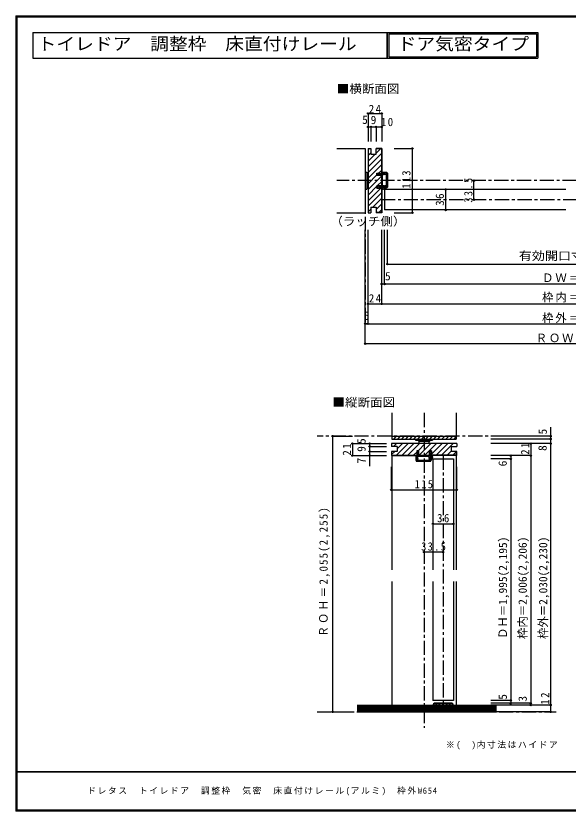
# Model space of a CAD drawing. Units: millimetres at full size, sheet at 1:5. Extents: x -973 to 977, y -718 to 696.
# Drawn here: x -973 to -3, y -701 to 696 of the extents above; entities that cross this region are included whole.
import ezdxf
from ezdxf.enums import TextEntityAlignment as Align

# ---------------------------------------------------------------- set-up
doc = ezdxf.new("R2010")
doc.units = ezdxf.units.MM
doc.header["$LTSCALE"] = 5
doc.header["$PDMODE"] = 32
doc.header["$PDSIZE"] = 2.5
doc.linetypes.add('CHAIN1', pattern=[8, 5, -1, 1, -1])
doc.linetypes.add('DASHED1', pattern=[1.8, 1.2, -0.6])
for name, color, linetype in [('0-0_補助線', 7, 'Continuous'), ('0-1_通り芯', 4, 'CHAIN1'), ('0-3_仕上げ', 7, 'Continuous'), ('0-4_枠', 3, 'Continuous'), ('0-6_扉', 6, 'Continuous'), ('0-7_金物', 7, 'Continuous'), ('0-8_戸当', 7, 'Continuous'), ('0-A_文字', 3, 'Continuous'), ('0-B_寸法', 7, 'Continuous'), ('0-C_ハッチ', 4, 'Continuous'), ('F-1_枠', 6, 'Continuous'), ('F-A_文字', 7, 'Continuous')]:
    doc.layers.add(name, color=color, linetype=linetype)
doc.styles.add('ＭＳ ゴシック', font='')
doc.styles.get('ＭＳ ゴシック').set_extended_font_data('MS Gothic')

msp = doc.modelspace()

# ---------------------------------------------------------------- linework, layer by layer
at = {"layer": '0-0_補助線', "color": 4}
for p, q in [((-381.704, -55.316), (-381.704, -76.316)), ((-351.704, -69.316), (-351.704, -95.087)), ((-313.293, -136.589), (-313.293, -96.14)), ((-198.293, -136.589), (-198.293, -96.14)), ((-313.293, -136.589), (-198.293, -136.589))]:
    msp.add_line(p, q, dxfattribs=at)
at = {"layer": '0-0_補助線'}
for p in [(-381.704, -55.316), (-351.704, -69.316), (-381.704, -76.316), (-351.704, -76.316), (-313.293, -136.589), (-198.293, -136.589)]:
    msp.add_point(p, dxfattribs=at)
at = {"layer": '0-1_通り芯'}
for p, q in [((-359.2, 463), (-359.2, 155)), ((412.506, 406.5), (-409.2, 406.5)), ((333.506, 373), (-330.2, 373)), ((-255.793, -1.5), (-255.793, -554.742)), ((-33.347, -42.316), (-443.923, -42.316)), ((-222.293, -76.316), (-222.293, -514.5)), ((-443.923, -526.5), (-23.347, -526.5))]:
    msp.add_line(p, q, dxfattribs=at)
at = {"layer": '0-3_仕上げ'}
for p, q in [((-409.2, 463), (-359.2, 463)), ((-359.2, 463), (-359.2, 350)), ((-409.2, 350), (-359.2, 350)), ((-312.293, -1.5), (-312.293, -47.316)), ((-199.293, -1.5), (-199.293, -47.316)), ((-312.293, -42.316), (-199.293, -42.316)), ((-312.293, -47.316), (-199.293, -47.316)), ((-373.238, -516), (-128.623, -516)), ((-373.238, -517.5), (-128.623, -517.5)), ((-373.238, -519), (-128.623, -519)), ((-373.238, -520.5), (-128.623, -520.5)), ((-373.238, -522), (-128.623, -522)), ((-373.238, -523.5), (-128.623, -523.5)), ((-373.238, -525), (-128.623, -525))]:
    msp.add_line(p, q, dxfattribs=at)
at = {"layer": '0-3_仕上げ', "color": 2}
for p, q in [((-373.238, -514.5), (-128.623, -514.5)), ((-373.238, -526.5), (-128.623, -526.5))]:
    msp.add_line(p, q, dxfattribs=at)
at = {"layer": '0-4_枠'}
for p, q in [((-354.2, 463), (-349.2, 463)), ((-354.2, 463), (-354.2, 350)), ((-349.2, 463), (-349.2, 453)), ((-340.2, 453), (-340.2, 463)), ((-330.2, 463), (-340.2, 463)), ((-330.7, 462.5), (-340.2, 462.5)), ((-330.7, 462.5), (-330.7, 419.479)), ((-330.2, 463), (-330.2, 419.479)), ((-349.2, 453), (-340.2, 453)), ((-338.7, 419.479), (-330.2, 419.479)), ((-338.7, 415.779), (-338.7, 419.479)), ((-330.2, 415.779), (-338.7, 415.779)), ((-330.2, 397.179), (-330.2, 415.779)), ((-330.2, 397.179), (-338.7, 397.179)), ((-338.7, 393.479), (-338.7, 397.179)), ((-338.7, 393.479), (-330.2, 393.479)), ((-330.7, 393.479), (-330.7, 350.5)), ((-330.2, 393.479), (-330.2, 350)), ((-354.2, 350), (-349.2, 350)), ((-349.2, 360), (-349.2, 350)), ((-349.2, 360), (-340.2, 360)), ((-340.2, 360), (-340.2, 350)), ((-330.7, 350.5), (-340.2, 350.5)), ((-330.2, 350), (-340.2, 350)), ((-313.293, -55.316), (-313.293, -60.316)), ((-198.293, -55.316), (-313.293, -55.316)), ((-198.293, -55.316), (-198.293, -60.316)), ((-303.293, -60.316), (-313.293, -60.316)), ((-303.293, -69.316), (-313.293, -69.316)), ((-313.293, -69.316), (-313.293, -76.316)), ((-303.293, -60.316), (-303.293, -69.316)), ((-242.772, -67.816), (-246.472, -67.816)), ((-246.472, -76.316), (-246.472, -67.816)), ((-242.772, -67.816), (-242.772, -76.316)), ((-208.293, -60.316), (-208.293, -69.316)), ((-208.293, -60.316), (-198.293, -60.316)), ((-198.293, -69.316), (-208.293, -69.316)), ((-198.793, -75.816), (-198.793, -69.316)), ((-198.293, -76.316), (-198.293, -69.316)), ((-313.293, -76.316), (-268.772, -76.316)), ((-246.472, -76.316), (-265.072, -76.316)), ((-198.793, -75.816), (-242.772, -75.816)), ((-198.293, -76.316), (-242.772, -76.316))]:
    msp.add_line(p, q, dxfattribs=at)
at = {"layer": '0-4_枠', "color": 4}
for p, q in [((-312.293, -76.316), (-312.293, -277.316)), ((-199.293, -76.316), (-199.293, -277.316)), ((-312.293, -297.316), (-312.293, -514.5)), ((-199.293, -297.316), (-199.293, -514.5))]:
    msp.add_line(p, q, dxfattribs=at)
at = {"layer": '0-4_枠'}
for points in [[(-312.793, -69.316), (-312.793, -75.816), (-268.772, -75.816)], [(-265.072, -76.316), (-265.072, -67.816), (-268.772, -67.816), (-268.772, -76.316)]]:
    msp.add_lwpolyline(points, dxfattribs=at)
at = {"layer": '0-6_扉'}
for p, q in [((-6.847, 391), (-325.2, 391)), ((-325.2, 391), (-325.2, 355)), ((-6.847, 355), (-325.2, 355)), ((-240.293, -82.316), (-240.293, -277.316)), ((-240.293, -82.316), (-204.293, -82.316)), ((-204.293, -82.316), (-204.293, -277.316)), ((-240.293, -297.316), (-240.293, -506.5)), ((-204.293, -297.316), (-204.293, -506.5)), ((-204.293, -506.5), (-240.293, -506.5))]:
    msp.add_line(p, q, dxfattribs=at)
at = {"layer": '0-7_金物'}
for p, q in [((-359.2, 421.5), (-359.2, 391.5)), ((-359.2, 421.5), (-356.7, 421.5)), ((-356.7, 421.5), (-356.7, 391.5)), ((-356.7, 416.5), (-354.7, 416.5)), ((-354.7, 416.5), (-354.7, 396.5)), ((-354.7, 415.5), (-354.2, 415.5)), ((-359.2, 391.5), (-356.7, 391.5)), ((-356.7, 396.5), (-354.7, 396.5)), ((-354.7, 397.5), (-354.2, 397.5)), ((-270.793, -47.316), (-270.793, -49.316)), ((-270.793, -47.316), (-240.793, -47.316)), ((-270.793, -49.316), (-240.793, -49.316)), ((-265.793, -49.316), (-265.793, -51.316)), ((-265.793, -51.316), (-245.793, -51.316)), ((-264.793, -51.316), (-264.793, -55.316)), ((-246.793, -55.316), (-246.793, -51.316)), ((-245.793, -49.316), (-245.793, -51.316)), ((-240.793, -47.316), (-240.793, -49.316)), ((-240.293, -514.5), (-239.293, -514.5)), ((-207.293, -511.5), (-237.293, -511.5)), ((-234.493, -512.5), (-237.293, -512.5)), ((-234.493, -514.5), (-234.493, -512.5)), ((-234.493, -514.5), (-233.493, -514.5)), ((-233.493, -514.5), (-233.493, -512.5)), ((-229.093, -512.5), (-233.493, -512.5)), ((-229.093, -514.5), (-229.093, -512.5)), ((-229.093, -514.5), (-228.093, -514.5)), ((-228.093, -514.5), (-228.093, -512.5)), ((-222.793, -512.5), (-228.093, -512.5)), ((-222.793, -514.5), (-222.793, -512.5)), ((-222.793, -514.5), (-221.793, -514.5)), ((-221.793, -514.5), (-221.793, -512.5)), ((-216.493, -512.5), (-221.793, -512.5)), ((-216.493, -514.5), (-216.493, -512.5)), ((-216.493, -514.5), (-215.493, -514.5)), ((-215.493, -514.5), (-215.493, -512.5)), ((-211.093, -512.5), (-215.493, -512.5)), ((-211.093, -514.5), (-211.093, -512.5)), ((-211.093, -514.5), (-210.093, -514.5)), ((-210.093, -514.5), (-210.093, -512.5)), ((-207.293, -512.5), (-210.093, -512.5)), ((-205.293, -514.5), (-204.293, -514.5))]:
    msp.add_line(p, q, dxfattribs=at)
for centre, radius, start, end in [((-237.293, -514.5), 3, 90, 180), ((-237.293, -514.5), 2, 90, 180), ((-207.293, -514.5), 3, 0, 90), ((-207.293, -514.5), 2, 0, 90)]:
    msp.add_arc(centre, radius, start, end, dxfattribs=at)
at = {"layer": '0-8_戸当'}
for p, q in [((-337.7, 417.579), (-334.7, 419.479)), ((-334.7, 418.329), (-334.7, 419.479)), ((-330.098, 420.104), (-328.198, 418.654)), ((-321.2, 420.629), (-329.9, 420.629)), ((-327.7, 418.879), (-327.7, 419.129)), ((-325, 419.129), (-327.7, 419.129)), ((-327.314, 419.116), (-325.596, 418.643)), ((-325, 417.129), (-325, 419.129)), ((-323.8, 419.129), (-323.8, 417.129)), ((-321.7, 419.129), (-323.8, 419.129)), ((-321.7, 396.129), (-321.7, 419.129)), ((-320.2, 419.629), (-320.2, 395.129)), ((-334.7, 416.079), (-337.7, 417.579)), ((-330.2, 418.329), (-334.7, 418.329)), ((-334.7, 416.829), (-330.2, 416.829)), ((-334.7, 416.079), (-334.7, 416.829)), ((-330.2, 418.579), (-327.7, 418.579)), ((-330.2, 418.329), (-330.2, 418.579)), ((-330.2, 396.129), (-330.2, 416.829)), ((-328.7, 398.629), (-328.7, 416.879)), ((-328.2, 417.379), (-327.7, 417.379)), ((-327.7, 418.829), (-327.7, 418.579)), ((-326.866, 417.828), (-326.005, 417.515)), ((-323.8, 417.129), (-325, 417.129)), ((-334.7, 394.629), (-334.7, 393.479)), ((-329.5, 394.629), (-334.7, 394.629)), ((-329.5, 393.129), (-329.5, 394.629)), ((-328.8, 393.129), (-328.8, 395.629)), ((-328.2, 398.129), (-326.24, 398.129)), ((-327.7, 395.329), (-326.497, 396.581)), ((-327.7, 394.629), (-327.7, 395.329)), ((-320.7, 394.629), (-327.7, 394.629)), ((-327.209, 392.145), (-322.261, 394.629)), ((-326.895, 391.519), (-320.7, 394.629)), ((-325.7, 396.179), (-325.7, 396.129)), ((-321.7, 396.129), (-325.7, 396.129)), ((-325.231, 397.579), (-322.609, 398.397)), ((-324.683, 396.284), (-322.192, 397.061)), ((-246.172, -71.816), (-244.672, -68.816)), ((-244.672, -68.816), (-242.772, -71.816)), ((-269.922, -85.316), (-269.922, -76.616)), ((-269.397, -76.418), (-267.947, -78.318)), ((-267.622, -71.816), (-268.772, -71.816)), ((-268.172, -78.816), (-268.422, -78.816)), ((-268.409, -79.202), (-267.936, -80.92)), ((-268.122, -78.816), (-267.872, -78.816)), ((-267.622, -76.316), (-267.622, -71.816)), ((-267.12, -79.65), (-266.808, -80.511)), ((-266.672, -78.316), (-266.672, -78.816)), ((-247.922, -77.816), (-266.172, -77.816)), ((-245.422, -76.316), (-266.122, -76.316)), ((-246.872, -81.285), (-247.69, -83.907)), ((-247.422, -78.316), (-247.422, -80.276)), ((-245.576, -81.833), (-246.354, -84.324)), ((-246.172, -71.816), (-245.422, -71.816)), ((-246.022, -77.816), (-246.022, -80.153)), ((-244.922, -77.816), (-246.022, -77.816)), ((-244.622, -78.816), (-245.874, -80.019)), ((-245.472, -80.816), (-245.422, -80.816)), ((-245.422, -71.816), (-245.422, -76.316)), ((-245.422, -84.816), (-245.422, -80.816)), ((-244.922, -77.016), (-244.922, -77.816)), ((-243.922, -77.016), (-244.922, -77.016)), ((-242.422, -77.716), (-244.922, -77.716)), ((-243.922, -78.816), (-244.622, -78.816)), ((-243.922, -77.016), (-243.922, -71.816)), ((-243.922, -71.816), (-242.772, -71.816)), ((-242.422, -77.016), (-243.922, -77.016)), ((-243.922, -85.816), (-243.922, -78.816)), ((-241.438, -79.307), (-243.922, -84.256)), ((-240.812, -79.621), (-243.922, -85.816)), ((-268.922, -86.316), (-244.422, -86.316)), ((-245.422, -84.816), (-268.422, -84.816))]:
    msp.add_line(p, q, dxfattribs=at)
for points in [[(-334.7, 396.879), (-337.7, 395.379), (-334.7, 393.479)], [(-334.7, 396.879), (-334.7, 396.129), (-330.2, 396.129)], [(-329.5, 394.629), (-329.5, 395.629), (-328.7, 395.629), (-328.7, 396.729), (-326.363, 396.729)], [(-265.372, -71.816), (-266.872, -68.816), (-268.772, -71.816)], [(-268.422, -84.816), (-268.422, -82.716), (-266.422, -82.716), (-266.422, -81.516), (-268.422, -81.516), (-268.422, -78.816)], [(-267.622, -76.316), (-267.872, -76.316), (-267.872, -78.816)], [(-265.372, -71.816), (-266.122, -71.816), (-266.122, -76.316)]]:
    msp.add_lwpolyline(points, dxfattribs=at)
for centre, radius, start, end in [((-329.9, 420.329), 0.3, 90, 228.65222), ((-327.4, 418.829), 0.3, 73.20997, 180), ((-321.2, 419.629), 1, 0, 90), ((-328.2, 416.879), 0.5, 90, 180), ((-328, 418.879), 0.3, 228.65222, 360), ((-327.7, 418.379), 1, 270, 326.52262), ((-325.8, 418.079), 0.6, 246.66235, 0), ((-325.8, 418.079), 0.6, 0, 73.20997), ((-327.7, 393.129), 1.8, 180, 296.57515), ((-327.7, 393.129), 1.1, 180, 296.57515), ((-328.2, 398.629), 0.5, 180, 270), ((-326.2, 396.179), 0.5, 0, 126.38479), ((-326.363, 395.929), 0.8, 48.59038, 90), ((-326.24, 396.929), 1.2, 32.78874, 90), ((-325.04, 397.429), 1.2, 228.59038, 287.32983), ((-322.4, 397.729), 0.7, 287.32983, 107.32983), ((-320.7, 395.129), 0.5, 270, 0), ((-269.622, -76.616), 0.3, 41.34778, 180), ((-268.122, -79.116), 0.3, 90, 196.79003), ((-268.172, -78.516), 0.3, 270, 41.34778), ((-267.372, -80.716), 0.6, 196.79003, 270), ((-267.372, -80.716), 0.6, 270, 23.33765), ((-267.672, -78.816), 1, 303.47738, 0), ((-266.172, -78.316), 0.5, 90, 180), ((-247.922, -78.316), 0.5, 0, 90), ((-246.222, -80.276), 1.2, 180, 237.21126), ((-245.222, -80.153), 0.8, 180, 221.40962), ((-245.472, -80.316), 0.5, 143.61521, 270), ((-246.722, -81.476), 1.2, 342.67017, 41.40962), ((-242.422, -78.816), 1.8, 333.42485, 90), ((-242.422, -78.816), 1.1, 333.42485, 90), ((-268.922, -85.316), 1, 180, 270), ((-247.022, -84.116), 0.7, 162.67017, 342.67017), ((-244.422, -85.816), 0.5, 270, 0)]:
    msp.add_arc(centre, radius, start, end, dxfattribs=at)
at = {"layer": '0-A_文字'}
for p, q in [((-943.333, 666.667), (-943.333, 621.667)), ((-943.333, 666.667), (-320.458, 666.667)), ((-320.458, 666.667), (-320.458, 621.667)), ((-320.458, 666.667), (-320.458, 621.667)), ((-317.958, 664.167), (-58.354, 664.167)), ((-317.958, 664.167), (-317.958, 624.167)), ((-58.354, 664.167), (-58.354, 624.167)), ((-943.333, 621.667), (-320.458, 621.667)), ((-320.458, 621.667), (-55.854, 621.667)), ((-317.958, 624.167), (-58.354, 624.167))]:
    msp.add_line(p, q, dxfattribs=at)
for points in [[(-320.458, 666.667), (-320.458, 621.667), (-320.458, 666.667)], [(-320.458, 666.667), (-55.854, 666.667), (-55.854, 621.667)]]:
    msp.add_lwpolyline(points, dxfattribs=at)
at = {"layer": '0-B_寸法', "color": 4}
for p, q in [((-354.2, 524.503), (-354.2, 475.461)), ((-354.2, 500.979), (-330.2, 500.979)), ((-349.2, 500.979), (-349.2, 475.461)), ((-340.2, 500.979), (-340.2, 475.461)), ((-308.34, 463), (-276.43, 463)), ((-276.43, 350), (-276.43, 463)), ((-168.079, 373), (-168.079, 406.5)), ((-218.079, 391), (-218.079, 355)), ((-308.34, 350), (-276.43, 350)), ((-359.2, 120), (-359.2, 320)), ((-354.2, 155), (-354.2, 320)), ((-330.2, 190), (-330.2, 320)), ((-325.2, 225), (-325.2, 320)), ((-320.2, 260), (-320.2, 320)), ((-320.2, 260), (273.512, 260)), ((-330.2, 225), (333.506, 225)), ((-354.2, 190), (357.506, 190)), ((-359.2, 155), (362.506, 155)), ((362.506, 120), (-359.2, 120)), ((-33.347, -26.759), (-33.347, -526.5)), ((-416.704, -42.316), (-381.704, -42.316)), ((-416.704, -42.316), (-416.704, -526.5)), ((-381.704, -55.316), (-321.704, -55.316)), ((-351.704, -55.316), (-351.704, -69.316)), ((-33.347, -42.316), (-138.347, -42.316)), ((-33.347, -47.316), (-138.347, -47.316)), ((-33.347, -55.316), (-138.347, -55.316)), ((-68.347, -55.316), (-68.347, -514.5)), ((-351.704, -60.316), (-321.704, -60.316)), ((-351.704, -69.316), (-321.704, -69.316)), ((-381.704, -76.316), (-321.704, -76.316)), ((-68.347, -76.316), (-138.347, -76.316)), ((-103.347, -82.316), (-138.347, -82.316)), ((-103.347, -76.316), (-103.347, -511.5)), ((-240.293, -196.311), (-204.293, -196.311)), ((-222.293, -246.027), (-255.793, -246.027)), ((-103.347, -506.5), (-138.347, -506.5)), ((-68.347, -511.5), (-138.347, -511.5)), ((-33.347, -514.5), (-138.347, -514.5)), ((-68.347, -514.5), (-138.347, -514.5)), ((-416.704, -526.5), (-381.704, -526.5)), ((-33.347, -526.5), (-138.347, -526.5))]:
    msp.add_line(p, q, dxfattribs=at)
msp.add_lwpolyline([(-354.2, 524.503), (-330.2, 524.503), (-330.2, 475.461)], dxfattribs=at)
at = {"layer": '0-B_寸法'}
for p in [(-354.2, 524.503), (-330.2, 524.503), (-354.2, 500.979), (-349.2, 500.979), (-340.2, 500.979), (-330.2, 500.979), (-276.43, 463), (-168.079, 406.5), (-218.079, 391), (-168.079, 373), (-276.43, 350), (-218.079, 355), (-320.2, 260), (-330.2, 225), (-325.2, 225), (-354.2, 190), (-330.2, 190), (-359.2, 155), (-354.2, 155), (-359.2, 120), (-416.704, -42.316), (-33.347, -42.316), (-381.704, -55.316), (-351.704, -55.316), (-68.347, -55.316), (-33.347, -47.316), (-33.347, -55.316), (-351.704, -60.316), (-351.704, -69.316), (-381.704, -76.316), (-351.704, -76.316), (-103.347, -76.316), (-103.347, -82.316), (-68.347, -76.316), (-240.293, -196.311), (-204.293, -196.311), (-255.793, -246.027), (-222.293, -246.027), (-103.347, -506.5), (-103.347, -511.5), (-68.347, -511.5), (-68.347, -514.5), (-68.347, -514.5), (-33.347, -514.5), (-416.704, -526.5), (-33.347, -526.5)]:
    msp.add_point(p, dxfattribs=at)
at = {"layer": '0-C_ハッチ'}
for p, q in [((-354.2, 460.398), (-351.598, 463)), ((-340.2, 454.599), (-332.299, 462.5)), ((-354.2, 450.498), (-349.2, 455.498)), ((-354.2, 430.699), (-330.7, 454.199)), ((-354.2, 440.599), (-341.799, 453)), ((-354.2, 420.8), (-330.7, 444.3)), ((-354.2, 410.9), (-330.7, 434.4)), ((-335.722, 419.479), (-330.7, 424.501)), ((-354.2, 401.001), (-338.7, 416.501)), ((-354.2, 391.101), (-330.2, 415.101)), ((-338.223, 397.179), (-330.2, 405.202)), ((-354.2, 381.202), (-338.7, 396.702)), ((-354.2, 371.302), (-332.023, 393.479)), ((-354.2, 361.403), (-330.7, 384.903)), ((-345.704, 360), (-330.7, 375.003)), ((-340.2, 355.604), (-330.7, 365.104)), ((-354.2, 351.503), (-349.2, 356.503)), ((-335.405, 350.5), (-330.7, 355.204)), ((-309.379, -60.316), (-304.379, -55.316)), ((-304.08, -75.816), (-283.58, -55.316)), ((-302.293, -64.129), (-293.479, -55.316)), ((-294.18, -75.816), (-273.68, -55.316)), ((-284.281, -75.816), (-263.781, -55.316)), ((-266.381, -67.816), (-253.881, -55.316)), ((-264.482, -75.816), (-243.982, -55.316)), ((-254.582, -75.816), (-234.082, -55.316)), ((-242.772, -73.905), (-224.183, -55.316)), ((-234.783, -75.816), (-214.283, -55.316)), ((-224.884, -75.816), (-204.384, -55.316)), ((-312.793, -74.629), (-307.479, -69.316)), ((-214.984, -75.816), (-208.484, -69.316)), ((-205.085, -75.816), (-198.793, -69.524)), ((-274.381, -75.816), (-268.772, -70.207))]:
    msp.add_line(p, q, dxfattribs=at)
at = {"layer": '0-C_ハッチ', "linetype": 'DASHED1'}
for p, q in [((-312.293, -43.296), (-311.312, -42.316)), ((-309.241, -47.316), (-304.241, -42.316)), ((-302.17, -47.316), (-297.17, -42.316)), ((-295.099, -47.316), (-290.099, -42.316)), ((-288.028, -47.316), (-283.028, -42.316)), ((-280.957, -47.316), (-275.957, -42.316)), ((-273.886, -47.316), (-268.886, -42.316)), ((-266.815, -47.316), (-261.815, -42.316)), ((-259.744, -47.316), (-254.744, -42.316)), ((-252.673, -47.316), (-247.673, -42.316)), ((-245.602, -47.316), (-240.602, -42.316)), ((-238.53, -47.316), (-233.53, -42.316)), ((-231.459, -47.316), (-226.459, -42.316)), ((-224.388, -47.316), (-219.388, -42.316)), ((-217.317, -47.316), (-212.317, -42.316)), ((-210.246, -47.316), (-205.246, -42.316)), ((-203.175, -47.316), (-199.293, -43.433))]:
    msp.add_line(p, q, dxfattribs=at)
at = {"layer": 'F-1_枠'}
for p, q in [((-973.347, 695.833), (-973.347, -700.833)), ((-973.347, 695.833), (976.653, 695.833)), ((-973.347, 695), (976.653, 695)), ((-973.347, 694.167), (976.653, 694.167)), ((-972.514, 695.833), (-972.514, -700.833)), ((-971.68, 695.833), (-971.68, -700.833)), ((976.653, -631.667), (-973.347, -631.667)), ((976.653, -632.5), (-973.347, -632.5)), ((976.653, -699.167), (-973.347, -699.167)), ((976.653, -700), (-973.347, -700)), ((976.653, -700.833), (-973.347, -700.833))]:
    msp.add_line(p, q, dxfattribs=at)

# ---------------------------------------------------------------- texts
at = {"layer": '0-0_補助線', "style": 'ＭＳ ゴシック', "width": 1.15}
msp.add_text('有効開口寸法＝536', height=14.66, dxfattribs=at).set_placement((-89.347, 262.5), align=Align.BOTTOM_LEFT)
at = {"layer": '0-0_補助線', "style": 'ＭＳ ゴシック'}
msp.add_text('7', height=14.66, rotation=90, dxfattribs=at).set_placement((-354.204, -90.368), align=Align.BOTTOM_LEFT)
at = {"layer": '0-0_補助線', "char_height": 14.66, "attachment_point": 7, "style": 'ＭＳ ゴシック'}
for s, insert in [('\\T1.17;ＤＷ＝599', (-48.347, 228.153)), ('\\T1.17;枠内＝606', (-48.347, 192.5)), ('\\T1.17;枠外＝654', (-48.347, 156.306)), ('\\T1.16;ＲＯＷ＝664', (-59.597, 122.5)), ('\\T1.27;\\W0.9;115', (-272.043, -134.089))]:
    msp.add_mtext(s, dxfattribs=dict(at, insert=insert))
at = {"layer": '0-0_補助線', "insert": (-384.204, -76.441), "char_height": 14.66, "attachment_point": 7, "rotation": 90, "style": 'ＭＳ ゴシック'}
msp.add_mtext('\\T1.27;\\W0.95;21', dxfattribs=at)
at = {"layer": '0-A_文字', "style": 'ＭＳ ゴシック', "width": 1.1}
for s, p in [('トイレドア\u3000調整枠\u3000床直付けレール', (-935.208, 629.167)), ('ドア気密タイプ', (-302.333, 629.167))]:
    msp.add_text(s, height=21.99, dxfattribs=at).set_placement(p, align=Align.BOTTOM_LEFT)
at = {"layer": '0-A_文字', "color": 7, "style": 'ＭＳ ゴシック', "width": 1.1}
for s, p in [('■横断面図', (-409.2, 555.99)), ('（ラッチ側）', (-420.45, 323.195)), ('■縦断面図', (-416.704, 5.256))]:
    msp.add_text(s, height=14.66, dxfattribs=at).set_placement(p, align=Align.BOTTOM_LEFT)
at = {"layer": '0-A_文字', "color": 7, "insert": (-217.408, -592.63), "char_height": 11, "attachment_point": 7, "style": 'ＭＳ ゴシック'}
msp.add_mtext('\\T1.18;※(\u3000)内寸法はハイドア', dxfattribs=at)
at = {"layer": '0-B_寸法', "style": 'ＭＳ ゴシック'}
for s, p in [('5', (-364.597, 501.707)), ('9', (-349.7, 501.38)), ('5', (-324.45, 227)), ('5', (-361.7, 157.5))]:
    msp.add_text(s, height=14.66, dxfattribs=at).set_placement(p, align=Align.BOTTOM_LEFT)
for s, p in [('5', (-35.646, -39.352)), ('5', (-354.204, -56.02)), ('9', (-354.204, -69.816)), ('8', (-35.92, -68.215)), ('6', (-105.964, -95.294)), ('ＤＨ＝1,995(2,195)', (-105.527, -398.5)), ('枠内＝2,006(2,206)', (-70.847, -398.5)), ('枠外＝2,030(2,230)', (-34.833, -398.5)), ('5', (-105.847, -505.25)), ('3', (-70.847, -508.5))]:
    msp.add_text(s, height=14.66, rotation=90, dxfattribs=at).set_placement(p, align=Align.BOTTOM_LEFT)
at = {"layer": '0-B_寸法', "char_height": 14.66, "attachment_point": 7, "style": 'ＭＳ ゴシック'}
for s, insert in [('\\T1.27;\\W0.95;24', (-352.969, 525.084)), ('\\T1.27;\\W0.95;10', (-331.721, 502.035)), ('\\T1.27;\\W0.95;24', (-352.825, 192.5)), ('\\T1.27;\\W0.95;36', (-232.918, -193.811)), ('\\T1.28;\\W0.9;33.5', (-260.918, -243.527))]:
    msp.add_mtext(s, dxfattribs=dict(at, insert=insert))
at = {"layer": '0-B_寸法', "char_height": 14.66, "attachment_point": 7, "rotation": 90, "style": 'ＭＳ ゴシック'}
for s, insert in [('\\T1.27;\\W0.9;113', (-279.508, 392.523)), ('\\T1.28;\\W0.9;33.5', (-170.579, 367.875)), ('\\T1.27;\\W0.95;36', (-220.579, 362.375)), ('\\T1.27;\\W0.95;21', (-70.847, -75.075)), ('\\T1.21;\\W0.95;ＲＯＨ＝2,055(2,255)', (-421.345, -394.783)), ('\\T1.27;\\W0.95;12', (-35.847, -514.034))]:
    msp.add_mtext(s, dxfattribs=dict(at, insert=insert))
at = {"layer": 'F-A_文字', "insert": (-847.938, -673.333), "char_height": 11, "attachment_point": 7, "style": 'ＭＳ ゴシック'}
msp.add_mtext('\\T1.18;ドレタス\u3000トイレドア\u3000調整枠\u3000気密\u3000床直付けレール(アルミ)\u3000枠外W654', dxfattribs=at)

doc.saveas('drawing.dxf')
